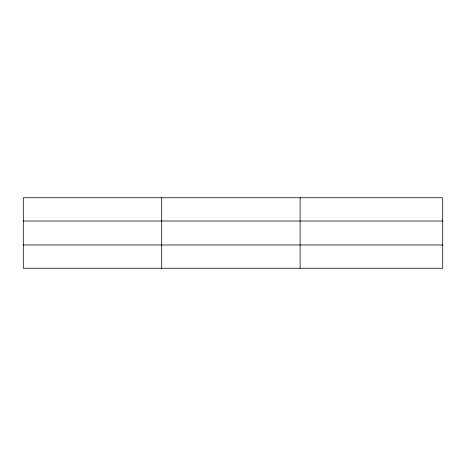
<?xml version="1.0" encoding="UTF-8"?>
<svg xmlns="http://www.w3.org/2000/svg" width="466" height="466" viewBox="0 0 466 466"><rect width="100%" height="100%" fill="white"/><g stroke="black" fill="none" stroke-linecap="round" stroke-linejoin="round"><path stroke-width="0.7" d="M161.702 268.253L161.702 197.747M300.104 268.253L300.104 197.747M442.7 221.012L442.7 197.747L23.3 197.747L23.3 268.253L442.7 268.253L442.7 221.012L23.3 221.012M23.3 244.988L442.7 244.988"/></g></svg>
